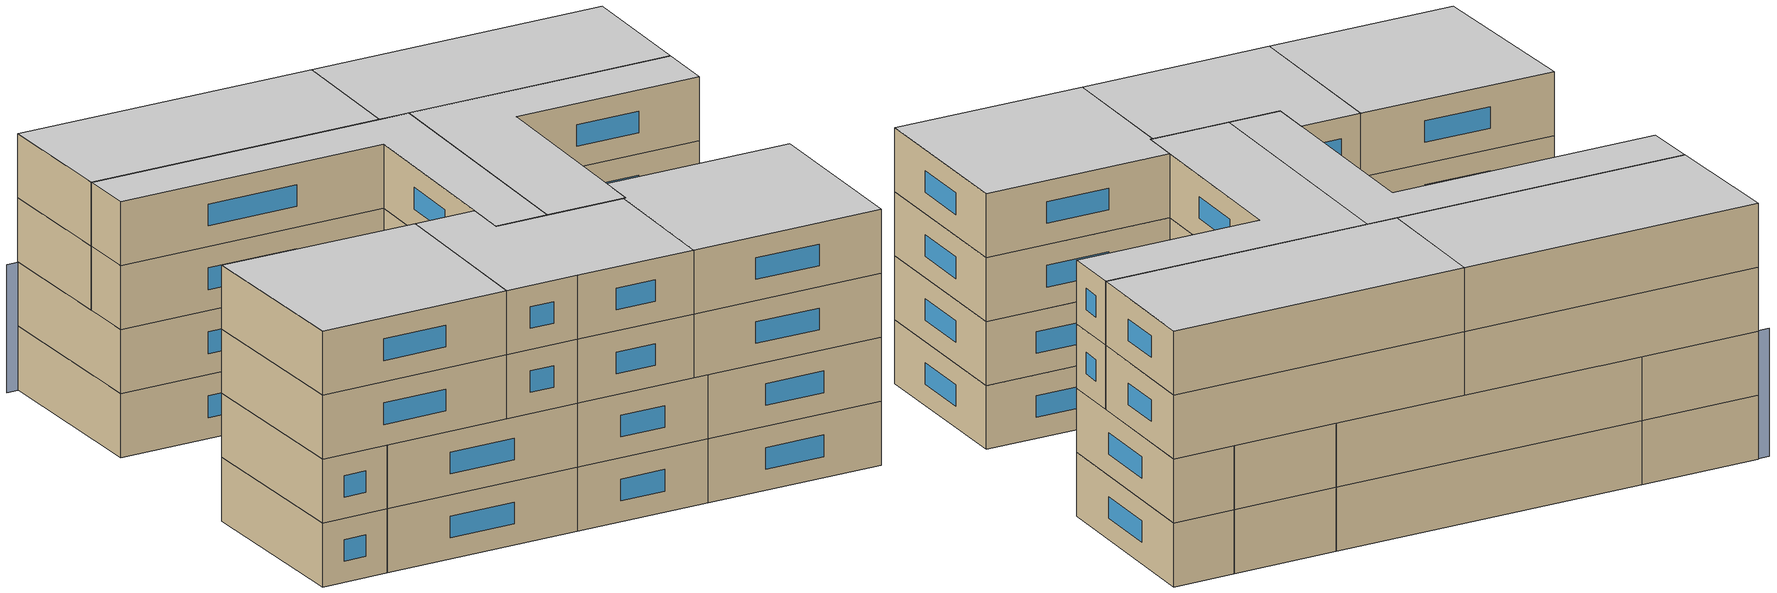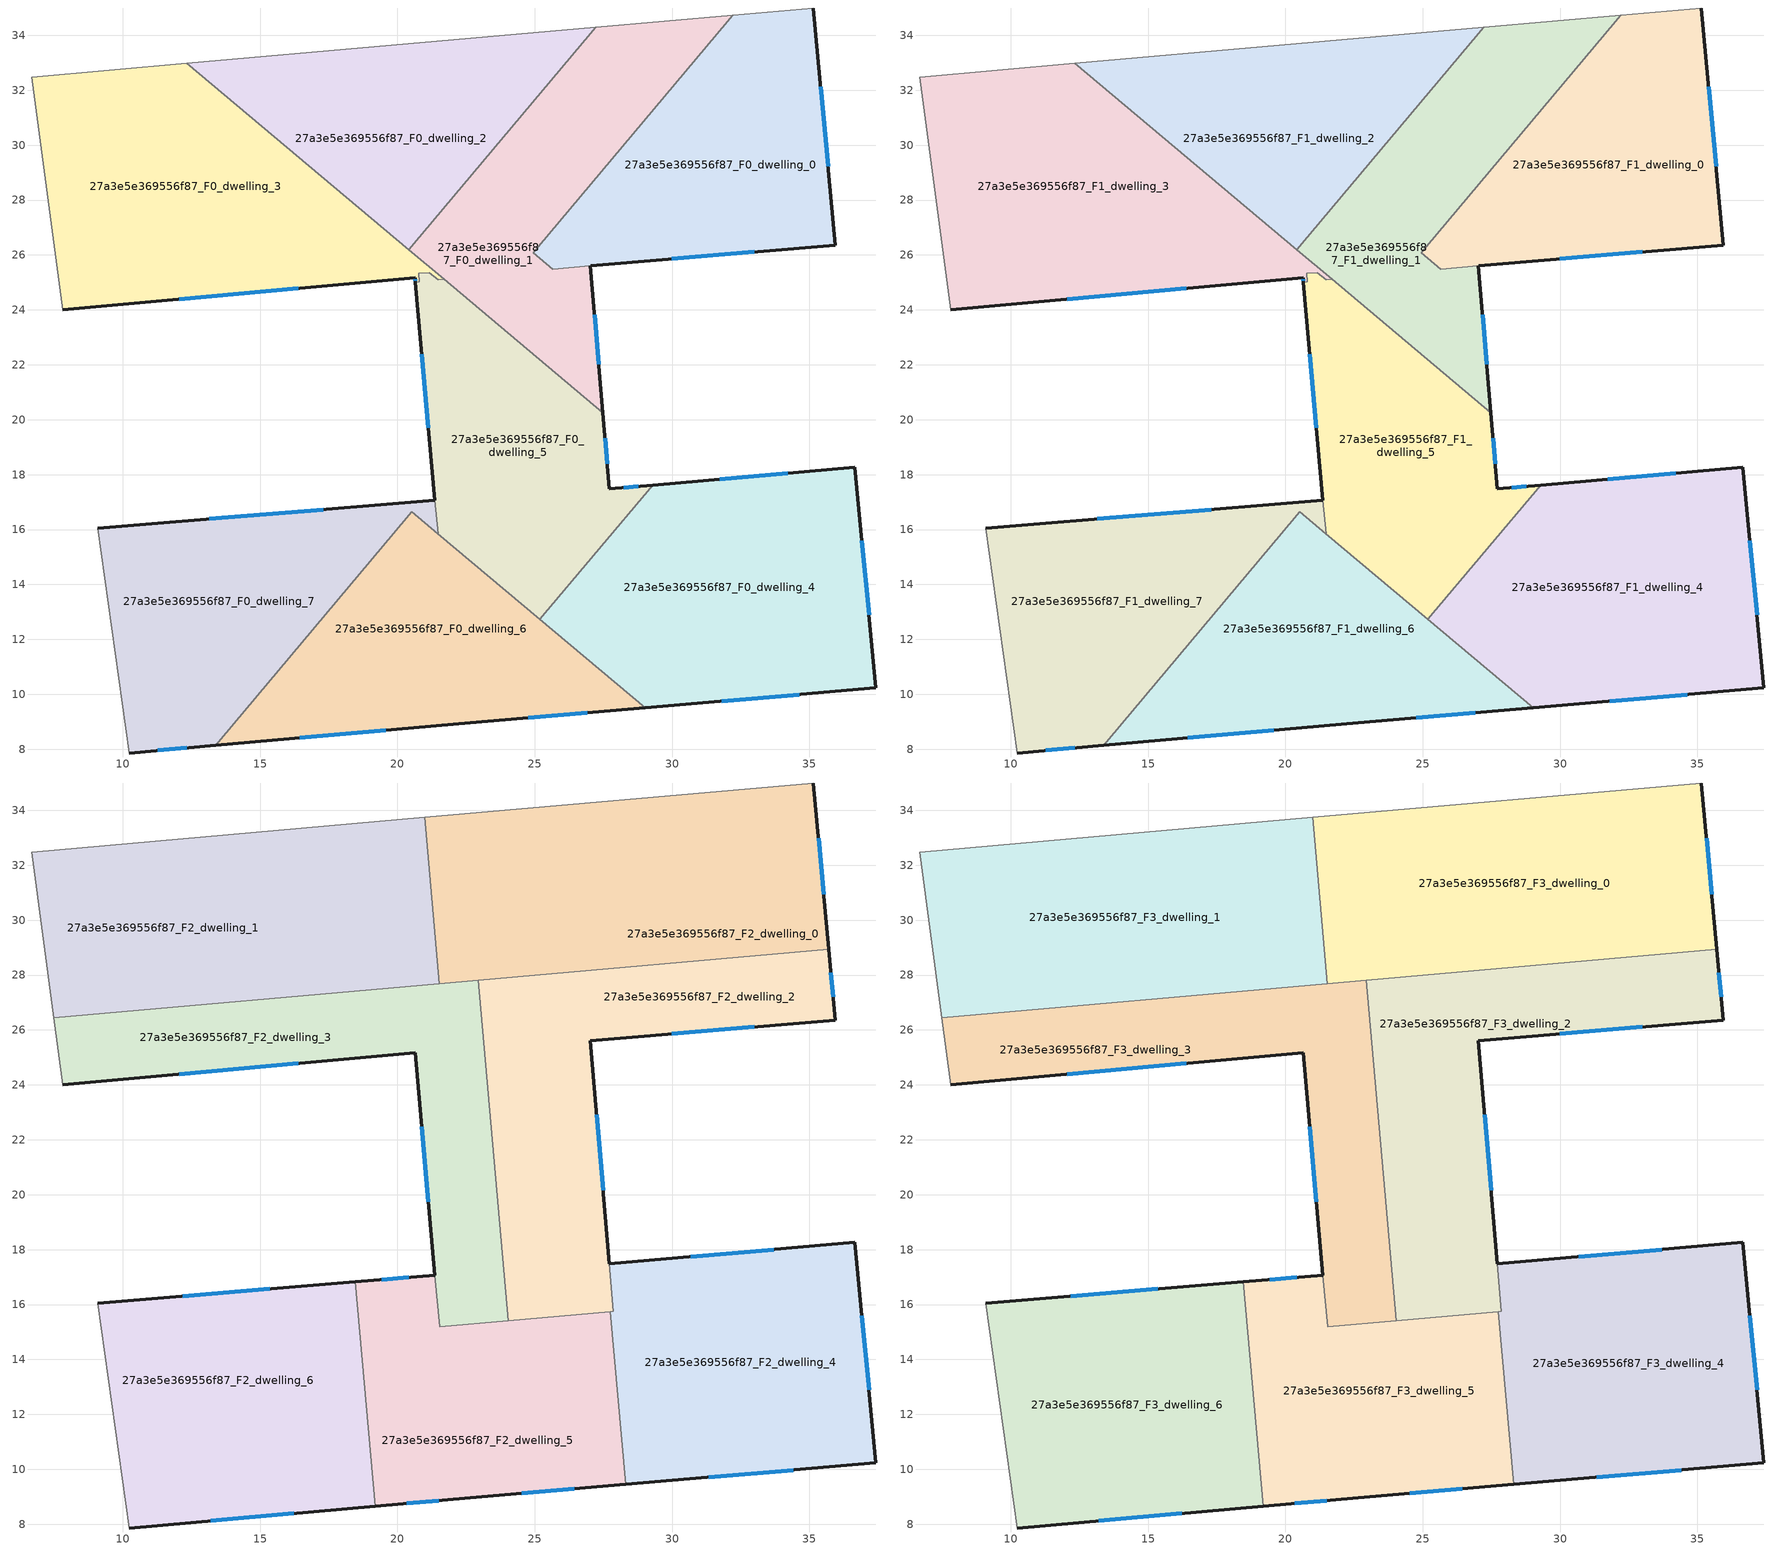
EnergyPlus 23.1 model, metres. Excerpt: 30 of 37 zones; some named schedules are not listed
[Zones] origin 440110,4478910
27a3e5e369556f87_F0_dwelling_0
 floor ground (EU_floor_Construction): 35.15,34.99 35.95,26.36 25.65,25.48 24.94,26.08 32.22,34.74 z0
 wall outside (EU_wall_Construction): 27.03,25.6 35.95,26.36 35.15,34.99 z0:3
 wall to 27a3e5e369556f87_F0_dwelling_1 (EU_wall_Construction): 32.22,34.74 24.94,26.08 25.65,25.48 27.03,25.6 z0:3
 wall adiabatic (EU_wall_Construction): 35.15,34.99 32.22,34.74 z0:3
 window (EU_Window_Construction): 35.68,29.22 35.41,32.13 / 29.99,25.85 32.99,26.11 z0.99:2.01
27a3e5e369556f87_F0_dwelling_1
 floor ground (EU_floor_Construction): 32.22,34.74 24.94,26.08 25.65,25.48 27.03,25.6 27.48,20.25 20.41,26.19 27.22,34.29 z0
 wall outside (EU_wall_Construction): 27.48,20.25 27.03,25.6 z0:3
 wall to 27a3e5e369556f87_F0_dwelling_2 (EU_wall_Construction): 27.22,34.29 20.41,26.19 z0:3
 wall adiabatic (EU_wall_Construction): 32.22,34.74 27.22,34.29 z0:3
 wall to 27a3e5e369556f87_F0_dwelling_5 (EU_wall_Construction): 21.7,25.11 27.48,20.25 z0:3
 wall to 27a3e5e369556f87_F0_dwelling_3 (EU_wall_Construction): 20.41,26.19 21.7,25.11 z0:3
 window (EU_Window_Construction): 27.33,22.02 27.18,23.83 z0.99:2.01
27a3e5e369556f87_F0_dwelling_2
 floor ground (EU_floor_Construction): 27.22,34.29 20.41,26.19 12.34,32.98 z0
 wall adiabatic (EU_wall_Construction): 27.22,34.29 12.34,32.98 z0:3
 wall to 27a3e5e369556f87_F0_dwelling_3 (EU_wall_Construction): 12.34,32.98 20.41,26.19 z0:3
27a3e5e369556f87_F0_dwelling_3
 floor ground (EU_floor_Construction): 21.16,25.36 20.78,25.33 20.8,25.03 20.65,25.01 20.64,25.16 7.81,24.01 6.67,32.48 12.34,32.98 21.7,25.11 21.49,25.09 z0
 wall outside (EU_wall_Construction): 7.81,24.01 20.64,25.16 20.65,25.01 z0:3
 wall to 27a3e5e369556f87_F0_dwelling_5 (EU_wall_Construction): 20.65,25.01 20.8,25.03 20.78,25.33 21.16,25.36 / 21.17,25.36 21.49,25.09 21.7,25.11 z0:3
 wall adiabatic (EU_wall_Construction): 12.34,32.98 6.67,32.48 7.81,24.01 z0:3
 window (EU_Window_Construction): 20.64,25.11 20.65,25.06 / 12.06,24.39 16.39,24.78 z0.99:2.01
27a3e5e369556f87_F0_dwelling_4
 floor ground (EU_floor_Construction): 36.66,18.26 37.43,10.23 29.02,9.51 25.18,12.73 29.29,17.62 z0
 wall outside (EU_wall_Construction): 29.02,9.51 37.43,10.23 36.66,18.26 29.3,17.62 z0:3
 wall to 27a3e5e369556f87_F0_dwelling_5 (EU_wall_Construction): 29.29,17.62 25.18,12.73 z0:3
 wall to 27a3e5e369556f87_F0_dwelling_6 (EU_wall_Construction): 25.18,12.73 29.02,9.51 z0:3
 window (EU_Window_Construction): 34.22,18.05 31.74,17.83 / 37.17,12.89 36.92,15.6 / 31.8,9.75 34.64,9.99 z0.99:2.01
27a3e5e369556f87_F0_dwelling_5
 floor ground (EU_floor_Construction): 27.48,20.25 27.72,17.48 29.29,17.62 25.18,12.73 21.48,15.85 21.36,17.07 20.65,25.01 20.8,25.03 20.78,25.33 21.17,25.36 21.49,25.09 21.7,25.11 z0
 wall outside (EU_wall_Construction): 20.65,25.01 21.36,17.07 / 29.29,17.62 27.72,17.48 27.48,20.25 z0:3
 wall to 27a3e5e369556f87_F0_dwelling_7 (EU_wall_Construction): 21.36,17.06 21.48,15.85 z0:3
 wall to 27a3e5e369556f87_F0_dwelling_6 (EU_wall_Construction): 21.48,15.85 25.18,12.73 z0:3
 window (EU_Window_Construction): 20.89,22.38 21.13,19.7 / 27.64,18.4 27.56,19.33 / 28.77,17.57 28.24,17.53 z0.99:2.01
27a3e5e369556f87_F0_dwelling_6
 floor ground (EU_floor_Construction): 29.02,9.51 22.65,8.96 13.38,8.14 20.52,16.64 21.48,15.85 z0
 wall outside (EU_wall_Construction): 13.38,8.14 22.65,8.96 29.02,9.51 z0:3
 wall to 27a3e5e369556f87_F0_dwelling_7 (EU_wall_Construction): 21.47,15.85 20.52,16.64 13.38,8.14 z0:3
 window (EU_Window_Construction): 24.76,9.14 26.91,9.33 / 16.45,8.41 19.57,8.69 z0.99:2.01
27a3e5e369556f87_F0_dwelling_7
 floor ground (EU_floor_Construction): 21.36,17.07 21.47,15.85 20.52,16.64 13.38,8.14 10.22,7.86 9.08,16.05 z0
 wall outside (EU_wall_Construction): 10.22,7.86 13.38,8.14 / 21.36,17.07 9.08,16.05 z0:3
 wall adiabatic (EU_wall_Construction): 9.08,16.05 10.22,7.86 z0:3
 window (EU_Window_Construction): 11.27,7.96 12.33,8.05 / 17.29,16.73 13.15,16.39 z0.99:2.01
27a3e5e369556f87_F1_dwelling_0
 floor to 27a3e5e369556f87_F0_dwelling_0 (EU_floor_Construction): 35.15,34.99 35.95,26.36 25.65,25.48 24.94,26.08 32.22,34.74 z3
 wall outside (EU_wall_Construction): 27.03,25.6 35.95,26.36 35.15,34.99 z3:6
 wall to 27a3e5e369556f87_F1_dwelling_1 (EU_wall_Construction): 32.22,34.74 24.94,26.08 25.65,25.48 27.03,25.6 z3:6
 wall adiabatic (EU_wall_Construction): 35.15,34.99 32.22,34.74 z3:6
 window (EU_Window_Construction): 35.68,29.22 35.41,32.13 / 29.99,25.85 32.99,26.11 z3.99:5.01
27a3e5e369556f87_F1_dwelling_1
 floor to 27a3e5e369556f87_F0_dwelling_1 (EU_floor_Construction): 32.22,34.74 24.94,26.08 25.65,25.48 27.03,25.6 27.48,20.25 20.41,26.19 27.22,34.29 z3
 wall outside (EU_wall_Construction): 27.48,20.25 27.03,25.6 z3:6
 wall to 27a3e5e369556f87_F1_dwelling_2 (EU_wall_Construction): 27.22,34.29 20.41,26.19 z3:6
 wall adiabatic (EU_wall_Construction): 32.22,34.74 27.22,34.29 z3:6
 wall to 27a3e5e369556f87_F1_dwelling_5 (EU_wall_Construction): 21.7,25.11 27.48,20.25 z3:6
 wall to 27a3e5e369556f87_F1_dwelling_3 (EU_wall_Construction): 20.41,26.19 21.7,25.11 z3:6
 window (EU_Window_Construction): 27.33,22.02 27.18,23.83 z3.99:5.01
27a3e5e369556f87_F1_dwelling_2
 floor to 27a3e5e369556f87_F0_dwelling_2 (EU_floor_Construction): 27.22,34.29 20.41,26.19 12.34,32.98 z3
 wall adiabatic (EU_wall_Construction): 27.22,34.29 12.34,32.98 z3:6
 wall to 27a3e5e369556f87_F1_dwelling_3 (EU_wall_Construction): 12.34,32.98 20.41,26.19 z3:6
27a3e5e369556f87_F1_dwelling_3
 floor to 27a3e5e369556f87_F0_dwelling_3 (EU_floor_Construction): 21.16,25.36 20.78,25.33 20.8,25.03 20.65,25.01 20.64,25.16 7.81,24.01 6.67,32.48 12.34,32.98 21.7,25.11 21.49,25.09 z3
 wall outside (EU_wall_Construction): 7.81,24.01 20.64,25.16 20.65,25.01 z3:6
 wall to 27a3e5e369556f87_F1_dwelling_5 (EU_wall_Construction): 20.65,25.01 20.8,25.03 20.78,25.33 21.16,25.36 / 21.17,25.36 21.49,25.09 21.7,25.11 z3:6
 wall adiabatic (EU_wall_Construction): 12.34,32.98 6.67,32.48 7.81,24.01 z3:6
 window (EU_Window_Construction): 20.64,25.11 20.65,25.06 / 12.06,24.39 16.39,24.78 z3.99:5.01
27a3e5e369556f87_F1_dwelling_4
 floor to 27a3e5e369556f87_F0_dwelling_4 (EU_floor_Construction): 36.66,18.26 37.43,10.23 29.02,9.51 25.18,12.73 29.3,17.62 z3
 wall outside (EU_wall_Construction): 29.02,9.51 37.43,10.23 36.66,18.26 29.3,17.62 z3:6
 wall to 27a3e5e369556f87_F1_dwelling_5 (EU_wall_Construction): 29.29,17.62 25.18,12.73 z3:6
 wall to 27a3e5e369556f87_F1_dwelling_6 (EU_wall_Construction): 25.18,12.73 29.02,9.51 z3:6
 window (EU_Window_Construction): 34.22,18.05 31.74,17.83 / 37.17,12.89 36.92,15.6 / 31.8,9.75 34.64,9.99 z3.99:5.01
 ceiling adiabatic (EU_roof_Construction): 28.25,10.15 27.76,15.74 27.71,15.74 25.18,12.73 z6
27a3e5e369556f87_F1_dwelling_5
 floor to 27a3e5e369556f87_F0_dwelling_5 (EU_floor_Construction): 27.48,20.25 27.72,17.48 29.29,17.62 25.18,12.73 21.48,15.85 21.36,17.07 20.65,25.01 20.8,25.03 20.78,25.33 21.17,25.36 21.49,25.09 21.7,25.11 z3
 wall outside (EU_wall_Construction): 20.65,25.01 21.36,17.07 / 29.29,17.62 27.72,17.48 27.48,20.25 z3:6
 wall to 27a3e5e369556f87_F1_dwelling_7 (EU_wall_Construction): 21.36,17.06 21.48,15.85 z3:6
 wall to 27a3e5e369556f87_F1_dwelling_6 (EU_wall_Construction): 21.48,15.85 25.18,12.73 z3:6
 window (EU_Window_Construction): 20.89,22.38 21.13,19.7 / 27.64,18.4 27.56,19.33 / 28.77,17.57 28.24,17.53 z3.99:5.01
 ceiling adiabatic (EU_roof_Construction): 25.18,12.73 27.71,15.73 22.19,15.25 z6
27a3e5e369556f87_F1_dwelling_6
 floor to 27a3e5e369556f87_F0_dwelling_6 (EU_floor_Construction): 29.02,9.51 22.65,8.96 13.38,8.14 20.52,16.64 21.48,15.85 z3
 wall outside (EU_wall_Construction): 13.38,8.14 22.65,8.96 29.02,9.51 z3:6
 wall to 27a3e5e369556f87_F1_dwelling_7 (EU_wall_Construction): 21.47,15.85 20.52,16.64 13.38,8.14 z3:6
 window (EU_Window_Construction): 24.76,9.14 26.91,9.33 / 16.45,8.41 19.57,8.69 z3.99:5.01
 ceiling adiabatic (EU_roof_Construction): 19.19,8.66 18.68,14.45 13.38,8.14 z6
27a3e5e369556f87_F1_dwelling_7
 floor to 27a3e5e369556f87_F0_dwelling_7 (EU_floor_Construction): 21.36,17.07 21.47,15.85 20.52,16.64 13.38,8.14 10.22,7.86 9.08,16.05 z3
 wall outside (EU_wall_Construction): 10.22,7.86 13.38,8.14 / 21.36,17.07 9.08,16.05 z3:6
 wall adiabatic (EU_wall_Construction): 9.08,16.05 10.22,7.86 z3:6
 window (EU_Window_Construction): 11.27,7.96 12.33,8.05 / 17.29,16.73 13.15,16.39 z3.99:5.01
27a3e5e369556f87_F2_dwelling_0
 floor to 27a3e5e369556f87_F1_dwelling_0 (EU_floor_Construction): 35.15,34.99 35.71,28.93 26.67,28.14 32.22,34.73 z6
 floor to 27a3e5e369556f87_F1_dwelling_1 (EU_floor_Construction): 32.22,34.73 26.67,28.14 21.68,27.7 27.22,34.29 z6
 floor to 27a3e5e369556f87_F1_dwelling_2 (EU_floor_Construction): 27.22,34.29 21.68,27.7 21.52,27.68 20.99,33.74 z6
 wall outside (EU_wall_Construction): 35.71,28.93 35.15,34.99 z6:9
 wall to 27a3e5e369556f87_F2_dwelling_1 (EU_wall_Construction): 20.99,33.74 21.52,27.68 z6:9
 wall adiabatic (EU_wall_Construction): 35.15,34.99 20.99,33.74 z6:9
 wall to 27a3e5e369556f87_F2_dwelling_2 (EU_wall_Construction): 22.95,27.81 35.71,28.93 z6:9
 wall to 27a3e5e369556f87_F2_dwelling_3 (EU_wall_Construction): 21.52,27.68 22.95,27.81 z6:9
 window (EU_Window_Construction): 35.52,30.94 35.34,32.99 z6.99:8.01
27a3e5e369556f87_F2_dwelling_1
 floor to 27a3e5e369556f87_F1_dwelling_3 (EU_floor_Construction): 18.91,27.45 7.48,26.44 6.67,32.48 12.34,32.98 z6
 floor to 27a3e5e369556f87_F1_dwelling_2 (EU_floor_Construction): 20.99,33.74 21.52,27.68 18.91,27.45 12.34,32.98 z6
 wall adiabatic (EU_wall_Construction): 20.99,33.74 6.67,32.48 7.48,26.44 z6:9
 wall to 27a3e5e369556f87_F2_dwelling_3 (EU_wall_Construction): 7.48,26.44 21.52,27.68 z6:9
27a3e5e369556f87_F2_dwelling_2
 floor to 27a3e5e369556f87_F1_dwelling_1 (EU_floor_Construction): 26.67,28.14 24.94,26.08 25.65,25.48 27.03,25.6 27.48,20.25 23.3,23.76 22.95,27.81 z6
 floor to 27a3e5e369556f87_F1_dwelling_0 (EU_floor_Construction): 35.71,28.93 35.95,26.36 25.65,25.48 24.94,26.08 26.67,28.14 z6
 floor to 27a3e5e369556f87_F1_dwelling_5 (EU_floor_Construction): 27.48,20.25 27.85,15.9 27.71,15.73 24.04,15.41 23.3,23.76 z6
 floor to 27a3e5e369556f87_F1_dwelling_4 (EU_floor_Construction): 27.85,15.9 27.86,15.75 27.71,15.73 z6
 wall outside (EU_wall_Construction): 27.72,17.48 27.03,25.6 35.95,26.36 35.71,28.93 z6:9
 wall to 27a3e5e369556f87_F2_dwelling_3 (EU_wall_Construction): 22.95,27.81 24.04,15.41 z6:9
 wall to 27a3e5e369556f87_F2_dwelling_5 (EU_wall_Construction): 24.04,15.41 27.76,15.74 z6:9
 wall to 27a3e5e369556f87_F2_dwelling_4 (EU_wall_Construction): 27.76,15.74 27.86,15.75 27.72,17.48 z6:9
 window (EU_Window_Construction): 35.87,27.21 35.79,28.08 / 29.98,25.85 32.99,26.11 / 27.49,20.17 27.26,22.91 z6.99:8.01
27a3e5e369556f87_F2_dwelling_3
 floor to 27a3e5e369556f87_F1_dwelling_2 (EU_floor_Construction): 21.68,27.7 20.41,26.19 18.91,27.45 z6
 floor to 27a3e5e369556f87_F1_dwelling_3 (EU_floor_Construction): 21.16,25.36 20.78,25.33 20.8,25.03 20.65,25.01 20.64,25.16 7.81,24.01 7.48,26.44 18.91,27.45 21.7,25.11 21.49,25.09 z6
 floor to 27a3e5e369556f87_F1_dwelling_5 (EU_floor_Construction): 23.3,23.76 24.04,15.41 22.19,15.25 21.48,15.85 21.36,17.07 20.65,25.01 20.8,25.03 20.78,25.33 21.17,25.36 21.49,25.09 21.7,25.11 z6
 floor to 27a3e5e369556f87_F1_dwelling_1 (EU_floor_Construction): 22.95,27.81 23.3,23.76 20.41,26.19 21.68,27.7 z6
 floor to 27a3e5e369556f87_F1_dwelling_6 (EU_floor_Construction): 22.19,15.25 21.54,15.19 21.48,15.85 z6
 wall outside (EU_wall_Construction): 7.81,24.01 20.64,25.16 21.36,17.07 z6:9
 wall adiabatic (EU_wall_Construction): 7.48,26.44 7.81,24.01 z6:9
 wall to 27a3e5e369556f87_F2_dwelling_5 (EU_wall_Construction): 21.36,17.06 21.54,15.19 24.04,15.41 z6:9
 window (EU_Window_Construction): 20.88,22.48 21.12,19.75 / 12.06,24.39 16.39,24.78 z6.99:8.01
27a3e5e369556f87_F2_dwelling_4
 floor to 27a3e5e369556f87_F1_dwelling_4 (EU_floor_Construction): 36.66,18.26 37.43,10.23 29.02,9.51 28.25,10.15 27.76,15.74 27.86,15.75 27.85,15.9 29.3,17.62 z6
 floor to 27a3e5e369556f87_F1_dwelling_5 (EU_floor_Construction): 29.29,17.62 27.85,15.9 27.72,17.48 z6
 floor to 27a3e5e369556f87_F1_dwelling_6 (EU_floor_Construction): 29.02,9.51 28.31,9.45 28.25,10.15 z6
 wall outside (EU_wall_Construction): 28.31,9.45 37.43,10.23 36.66,18.26 27.72,17.48 z6:9
 wall to 27a3e5e369556f87_F2_dwelling_5 (EU_wall_Construction): 27.76,15.74 28.31,9.45 z6:9
 window (EU_Window_Construction): 33.7,18 30.68,17.74 / 37.17,12.89 36.92,15.6 / 31.33,9.71 34.41,9.97 z6.99:8.01
27a3e5e369556f87_F2_dwelling_5
 floor to 27a3e5e369556f87_F1_dwelling_6 (EU_floor_Construction): 22.19,15.25 28.25,10.15 28.31,9.45 22.65,8.96 19.19,8.66 18.68,14.45 20.52,16.64 21.48,15.85 21.54,15.19 z6
 floor adiabatic (EU_floor_Construction): 27.76,15.74 28.25,10.15 22.19,15.25 z6
 floor to 27a3e5e369556f87_F1_dwelling_7 (EU_floor_Construction): 21.36,17.06 21.47,15.85 20.52,16.64 18.68,14.45 18.47,16.83 z6
 wall outside (EU_wall_Construction): 19.19,8.66 22.65,8.96 28.31,9.45 / 21.37,17.07 18.47,16.83 z6:9
 wall to 27a3e5e369556f87_F2_dwelling_6 (EU_wall_Construction): 18.47,16.83 19.19,8.66 z6:9
 window (EU_Window_Construction): 24.52,9.12 26.43,9.29 / 20.34,8.76 21.5,8.86 / 20.41,16.99 19.43,16.91 z6.99:8.01
27a3e5e369556f87_F2_dwelling_6
 floor to 27a3e5e369556f87_F1_dwelling_7 (EU_floor_Construction): 18.46,16.83 18.68,14.45 13.38,8.14 10.22,7.86 9.08,16.05 z6
 floor adiabatic (EU_floor_Construction): 18.68,14.45 19.19,8.66 13.38,8.14 z6
 wall outside (EU_wall_Construction): 18.46,16.83 9.08,16.05 / 10.22,7.86 19.19,8.66 z6:9
 wall adiabatic (EU_wall_Construction): 9.08,16.05 10.22,7.86 z6:9
 window (EU_Window_Construction): 15.35,16.57 12.19,16.31 / 13.2,8.13 16.22,8.39 z6.99:8.01
27a3e5e369556f87_F3_dwelling_0
 floor to 27a3e5e369556f87_F2_dwelling_0 (EU_floor_Construction): 35.15,34.99 35.71,28.93 21.52,27.68 20.99,33.74 z9
 wall outside (EU_wall_Construction): 35.71,28.93 35.15,34.99 z9:12
 wall to 27a3e5e369556f87_F3_dwelling_1 (EU_wall_Construction): 20.99,33.74 21.52,27.68 z9:12
 wall adiabatic (EU_wall_Construction): 35.15,34.99 20.99,33.74 z9:12
 wall to 27a3e5e369556f87_F3_dwelling_2 (EU_wall_Construction): 22.95,27.81 35.71,28.93 z9:12
 wall to 27a3e5e369556f87_F3_dwelling_3 (EU_wall_Construction): 21.52,27.68 22.95,27.81 z9:12
 window (EU_Window_Construction): 35.52,30.94 35.34,32.99 z9.99:11.01
 ceiling to 27a3e5e369556f87_F4_dwelling_0 (EU_floor_Construction): 35.71,28.93 35.15,34.99 20.99,33.74 21.52,27.68 z12
27a3e5e369556f87_F3_dwelling_1
 floor to 27a3e5e369556f87_F2_dwelling_1 (EU_floor_Construction): 20.99,33.74 21.52,27.68 7.48,26.44 6.67,32.48 z9
 wall adiabatic (EU_wall_Construction): 20.99,33.74 6.67,32.48 7.48,26.44 z9:12
 wall to 27a3e5e369556f87_F3_dwelling_3 (EU_wall_Construction): 7.48,26.44 21.52,27.68 z9:12
 ceiling to 27a3e5e369556f87_F4_dwelling_1 (EU_floor_Construction): 21.52,27.68 20.99,33.74 6.67,32.48 7.48,26.44 z12
27a3e5e369556f87_F3_dwelling_2
 floor to 27a3e5e369556f87_F2_dwelling_2 (EU_floor_Construction): 35.71,28.93 35.95,26.36 27.03,25.6 27.86,15.75 24.04,15.41 22.95,27.81 z9
 wall outside (EU_wall_Construction): 27.72,17.48 27.03,25.6 35.95,26.36 35.71,28.93 z9:12
 wall to 27a3e5e369556f87_F3_dwelling_3 (EU_wall_Construction): 22.95,27.81 24.04,15.41 z9:12
 wall to 27a3e5e369556f87_F3_dwelling_5 (EU_wall_Construction): 24.04,15.41 27.76,15.74 z9:12
 wall to 27a3e5e369556f87_F3_dwelling_4 (EU_wall_Construction): 27.76,15.74 27.86,15.75 27.72,17.48 z9:12
 window (EU_Window_Construction): 35.87,27.21 35.79,28.08 / 29.98,25.85 32.99,26.11 / 27.49,20.17 27.26,22.91 z9.99:11.01
 ceiling to 27a3e5e369556f87_F4_dwelling_2 (EU_floor_Construction): 27.86,15.75 27.03,25.6 35.95,26.36 35.71,28.93 22.95,27.81 24.04,15.41 z12
27a3e5e369556f87_F3_dwelling_3
 floor to 27a3e5e369556f87_F2_dwelling_3 (EU_floor_Construction): 22.95,27.81 24.04,15.41 21.54,15.19 21.36,17.07 20.64,25.16 7.81,24.01 7.48,26.44 z9
 wall outside (EU_wall_Construction): 7.81,24.01 20.64,25.16 21.36,17.07 z9:12
 wall adiabatic (EU_wall_Construction): 7.48,26.44 7.81,24.01 z9:12
 wall to 27a3e5e369556f87_F3_dwelling_5 (EU_wall_Construction): 21.36,17.06 21.54,15.19 24.04,15.41 z9:12
 window (EU_Window_Construction): 20.88,22.48 21.12,19.75 / 12.06,24.39 16.39,24.78 z9.99:11.01
 ceiling to 27a3e5e369556f87_F4_dwelling_3 (EU_floor_Construction): 24.04,15.41 22.95,27.81 7.48,26.44 7.81,24.01 20.64,25.16 21.36,17.07 21.54,15.19 z12
27a3e5e369556f87_F3_dwelling_4
 floor to 27a3e5e369556f87_F2_dwelling_4 (EU_floor_Construction): 36.66,18.26 37.43,10.23 28.31,9.45 27.76,15.74 27.86,15.75 27.72,17.48 z9
 wall outside (EU_wall_Construction): 28.31,9.45 37.43,10.23 36.66,18.26 27.72,17.48 z9:12
 wall to 27a3e5e369556f87_F3_dwelling_5 (EU_wall_Construction): 27.76,15.74 28.31,9.45 z9:12
 window (EU_Window_Construction): 33.7,18 30.68,17.74 / 37.17,12.89 36.92,15.6 / 31.33,9.71 34.41,9.97 z9.99:11.01
 ceiling to 27a3e5e369556f87_F4_dwelling_4 (EU_floor_Construction): 37.43,10.23 36.66,18.26 27.72,17.48 27.86,15.75 27.76,15.74 28.31,9.45 z12
27a3e5e369556f87_F3_dwelling_5
 floor to 27a3e5e369556f87_F2_dwelling_5 (EU_floor_Construction): 27.76,15.74 28.31,9.45 22.65,8.96 19.19,8.66 18.47,16.83 21.37,17.07 21.54,15.19 z9
 wall outside (EU_wall_Construction): 19.19,8.66 22.65,8.96 28.31,9.45 / 21.37,17.07 18.47,16.83 z9:12
 wall to 27a3e5e369556f87_F3_dwelling_6 (EU_wall_Construction): 18.47,16.83 19.19,8.66 z9:12
 window (EU_Window_Construction): 24.52,9.12 26.43,9.29 / 20.34,8.76 21.5,8.86 / 20.41,16.99 19.43,16.91 z9.99:11.01
 ceiling to 27a3e5e369556f87_F4_dwelling_5 (EU_floor_Construction): 28.31,9.45 27.76,15.74 21.54,15.19 21.37,17.07 18.47,16.83 19.19,8.66 22.65,8.96 z12
27a3e5e369556f87_F3_dwelling_6
 floor to 27a3e5e369556f87_F2_dwelling_6 (EU_floor_Construction): 18.46,16.83 19.19,8.66 10.22,7.86 9.08,16.05 z9
 wall outside (EU_wall_Construction): 18.46,16.83 9.08,16.05 / 10.22,7.86 19.19,8.66 z9:12
 wall adiabatic (EU_wall_Construction): 9.08,16.05 10.22,7.86 z9:12
 window (EU_Window_Construction): 15.35,16.57 12.19,16.31 / 13.2,8.13 16.22,8.39 z9.99:11.01
 ceiling to 27a3e5e369556f87_F4_dwelling_6 (EU_floor_Construction): 19.19,8.66 18.46,16.83 9.08,16.05 10.22,7.86 z12
shading: 35.15,34.99 6.11,32.37 z0:6
[Building]
EU S2 Campaign: North Axis=0; Terrain=City; Solar Distribution=FullExterior
[Site:Location]
Madrid: Latitude=40.5; Longitude=-3.5; Time Zone=1; Elevation=609
[SizingPeriod:WeatherFileDays]
AnnualSizingPeriod: Begin Month=1; Begin Day of Month=1; End Month=12; End Day of Month=31; Day of Week for Start Day=Monday; Use Weather File Daylight Saving Period=No; Use Weather File Rain and Snow Indicators=No
[MATERIAL]
EU_InternalMass_Material: Roughness=MediumRough; Thickness=0.1; Conductivity=1; Density=1800; Specific Heat=900; Thermal Absorptance=0.9; Solar Absorptance=0.7; Visible Absorptance=0.7
[MATERIAL:NOMASS] Roughness=MediumRough; Thermal Absorptance=0.9; Solar Absorptance=0.7; Visible Absorptance=0.7
Name | Thermal Resistance
EU_wall_NoMass | 0.609216
EU_roof_NoMass | 0.513268
EU_floor_NoMass | 0.568163
[WINDOWMATERIAL:SIMPLEGLAZINGSYSTEM]
EU_Window_SimpleGlazing: UFactor=5.50606; Solar Heat Gain Coefficient=0.85; Visible Transmittance=0.85
[CONSTRUCTION]
EU_wall_Construction: EU_wall_NoMass
EU_roof_Construction: EU_roof_NoMass
EU_floor_Construction: EU_floor_NoMass
EU_InternalMass_Construction: EU_InternalMass_Material
EU_Window_Construction: EU_Window_SimpleGlazing
[ZONE] Type=1; Multiplier=1; Ceiling Height=autocalculate; Floor Area=autocalculate; Part of Total Floor Area=Yes
Name | Volume
27a3e5e369556f87_F0_dwelling_0; 27a3e5e369556f87_F1_dwelling_0 | 188.265
27a3e5e369556f87_F2_dwelling_0; 27a3e5e369556f87_F3_dwelling_0 | 259.756
27a3e5e369556f87_F0_dwelling_1; 27a3e5e369556f87_F1_dwelling_1 | 170.434
27a3e5e369556f87_F2_dwelling_1; 27a3e5e369556f87_F3_dwelling_1 | 259.769
27a3e5e369556f87_F0_dwelling_2; 27a3e5e369556f87_F1_dwelling_2 | 167.552
27a3e5e369556f87_F2_dwelling_2; 27a3e5e369556f87_F3_dwelling_2 | 212.949
27a3e5e369556f87_F0_dwelling_3; 27a3e5e369556f87_F1_dwelling_3 | 248.999
27a3e5e369556f87_F2_dwelling_3; 27a3e5e369556f87_F3_dwelling_3 | 189.025
27a3e5e369556f87_F0_dwelling_4 | 239.465
27a3e5e369556f87_F1_dwelling_4 | 239.441
27a3e5e369556f87_F2_dwelling_4; 27a3e5e369556f87_F3_dwelling_4 | 219.978
27a3e5e369556f87_F0_dwelling_5; 27a3e5e369556f87_F1_dwelling_5 | 172.383
27a3e5e369556f87_F2_dwelling_5; 27a3e5e369556f87_F3_dwelling_5 | 189.708
27a3e5e369556f87_F0_dwelling_6; 27a3e5e369556f87_F1_dwelling_6 | 184.63
27a3e5e369556f87_F2_dwelling_6; 27a3e5e369556f87_F3_dwelling_6 | 227.367
27a3e5e369556f87_F0_dwelling_7; 27a3e5e369556f87_F1_dwelling_7 | 186.91
[INTERNALMASS] Construction=EU_InternalMass_Construction
Name | Zone or ZoneList | Surface Area
27a3e5e369556f87_F0_dwelling_0_EU_InternalMass | 27a3e5e369556f87_F0_dwelling_0 | 62.7549
27a3e5e369556f87_F0_dwelling_1_EU_InternalMass | 27a3e5e369556f87_F0_dwelling_1 | 56.8113
27a3e5e369556f87_F0_dwelling_2_EU_InternalMass | 27a3e5e369556f87_F0_dwelling_2 | 55.8483
27a3e5e369556f87_F0_dwelling_3_EU_InternalMass | 27a3e5e369556f87_F0_dwelling_3 | 82.9997
27a3e5e369556f87_F0_dwelling_4_EU_InternalMass | 27a3e5e369556f87_F0_dwelling_4 | 79.8212
27a3e5e369556f87_F0_dwelling_5_EU_InternalMass | 27a3e5e369556f87_F0_dwelling_5 | 57.4669
27a3e5e369556f87_F0_dwelling_6_EU_InternalMass | 27a3e5e369556f87_F0_dwelling_6 | 61.5383
27a3e5e369556f87_F0_dwelling_7_EU_InternalMass | 27a3e5e369556f87_F0_dwelling_7 | 62.3145
27a3e5e369556f87_F1_dwelling_0_EU_InternalMass | 27a3e5e369556f87_F1_dwelling_0 | 62.7549
27a3e5e369556f87_F1_dwelling_1_EU_InternalMass | 27a3e5e369556f87_F1_dwelling_1 | 56.8113
27a3e5e369556f87_F1_dwelling_2_EU_InternalMass | 27a3e5e369556f87_F1_dwelling_2 | 55.8483
27a3e5e369556f87_F1_dwelling_3_EU_InternalMass | 27a3e5e369556f87_F1_dwelling_3 | 82.9997
27a3e5e369556f87_F1_dwelling_4_EU_InternalMass | 27a3e5e369556f87_F1_dwelling_4 | 79.8212
27a3e5e369556f87_F1_dwelling_5_EU_InternalMass | 27a3e5e369556f87_F1_dwelling_5 | 57.4669
27a3e5e369556f87_F1_dwelling_6_EU_InternalMass | 27a3e5e369556f87_F1_dwelling_6 | 61.5383
27a3e5e369556f87_F1_dwelling_7_EU_InternalMass | 27a3e5e369556f87_F1_dwelling_7 | 62.3145
27a3e5e369556f87_F2_dwelling_0_EU_InternalMass | 27a3e5e369556f87_F2_dwelling_0 | 86.5853
27a3e5e369556f87_F2_dwelling_1_EU_InternalMass | 27a3e5e369556f87_F2_dwelling_1 | 86.5896
27a3e5e369556f87_F2_dwelling_2_EU_InternalMass | 27a3e5e369556f87_F2_dwelling_2 | 71.0101
27a3e5e369556f87_F2_dwelling_3_EU_InternalMass | 27a3e5e369556f87_F2_dwelling_3 | 63.0038
27a3e5e369556f87_F2_dwelling_4_EU_InternalMass | 27a3e5e369556f87_F2_dwelling_4 | 73.3273
27a3e5e369556f87_F2_dwelling_5_EU_InternalMass | 27a3e5e369556f87_F2_dwelling_5 | 63.2363
27a3e5e369556f87_F2_dwelling_6_EU_InternalMass | 27a3e5e369556f87_F2_dwelling_6 | 75.8064
27a3e5e369556f87_F3_dwelling_0_EU_InternalMass | 27a3e5e369556f87_F3_dwelling_0 | 86.5853
27a3e5e369556f87_F3_dwelling_1_EU_InternalMass | 27a3e5e369556f87_F3_dwelling_1 | 86.5896
27a3e5e369556f87_F3_dwelling_2_EU_InternalMass | 27a3e5e369556f87_F3_dwelling_2 | 71.0101
27a3e5e369556f87_F3_dwelling_3_EU_InternalMass | 27a3e5e369556f87_F3_dwelling_3 | 63.0038
27a3e5e369556f87_F3_dwelling_4_EU_InternalMass | 27a3e5e369556f87_F3_dwelling_4 | 73.3273
27a3e5e369556f87_F3_dwelling_5_EU_InternalMass | 27a3e5e369556f87_F3_dwelling_5 | 63.2363
27a3e5e369556f87_F3_dwelling_6_EU_InternalMass | 27a3e5e369556f87_F3_dwelling_6 | 75.8064
[OTHEREQUIPMENT] Fuel Type=Electricity; Design Level Calculation Method=Watts/Area; Power per Zone Floor Area=1; Fraction Latent=0; Fraction Radiant=0; Fraction Lost=0; Carbon Dioxide Generation Rate=0; EndUse Subcategory=EU_Step8_InternalGains
Name | Zone or ZoneList or Space or SpaceList | Schedule
EU_Step8_InternalGain_27a3e5e369556f87_F0_dwelling_0_f000 | 27a3e5e369556f87_F0_dwelling_0 | EU_Step8_GainSchedule_27a3e5e369556f87_F0_dwelling_0_f000
EU_Step8_InternalGain_27a3e5e369556f87_F0_dwelling_1_f000 | 27a3e5e369556f87_F0_dwelling_1 | EU_Step8_GainSchedule_27a3e5e369556f87_F0_dwelling_1_f000
EU_Step8_InternalGain_27a3e5e369556f87_F0_dwelling_2_f000 | 27a3e5e369556f87_F0_dwelling_2 | EU_Step8_GainSchedule_27a3e5e369556f87_F0_dwelling_2_f000
EU_Step8_InternalGain_27a3e5e369556f87_F0_dwelling_3_f000 | 27a3e5e369556f87_F0_dwelling_3 | EU_Step8_GainSchedule_27a3e5e369556f87_F0_dwelling_3_f000
EU_Step8_InternalGain_27a3e5e369556f87_F0_dwelling_4_f000 | 27a3e5e369556f87_F0_dwelling_4 | EU_Step8_GainSchedule_27a3e5e369556f87_F0_dwelling_4_f000
EU_Step8_InternalGain_27a3e5e369556f87_F0_dwelling_5_f000 | 27a3e5e369556f87_F0_dwelling_5 | EU_Step8_GainSchedule_27a3e5e369556f87_F0_dwelling_5_f000
EU_Step8_InternalGain_27a3e5e369556f87_F0_dwelling_6_f000 | 27a3e5e369556f87_F0_dwelling_6 | EU_Step8_GainSchedule_27a3e5e369556f87_F0_dwelling_6_f000
EU_Step8_InternalGain_27a3e5e369556f87_F0_dwelling_7_f000 | 27a3e5e369556f87_F0_dwelling_7 | EU_Step8_GainSchedule_27a3e5e369556f87_F0_dwelling_7_f000
EU_Step8_InternalGain_27a3e5e369556f87_F1_dwelling_0_f000 | 27a3e5e369556f87_F1_dwelling_0 | EU_Step8_GainSchedule_27a3e5e369556f87_F1_dwelling_0_f000
EU_Step8_InternalGain_27a3e5e369556f87_F1_dwelling_1_f000 | 27a3e5e369556f87_F1_dwelling_1 | EU_Step8_GainSchedule_27a3e5e369556f87_F1_dwelling_1_f000
EU_Step8_InternalGain_27a3e5e369556f87_F1_dwelling_2_f000 | 27a3e5e369556f87_F1_dwelling_2 | EU_Step8_GainSchedule_27a3e5e369556f87_F1_dwelling_2_f000
EU_Step8_InternalGain_27a3e5e369556f87_F1_dwelling_3_f000 | 27a3e5e369556f87_F1_dwelling_3 | EU_Step8_GainSchedule_27a3e5e369556f87_F1_dwelling_3_f000
EU_Step8_InternalGain_27a3e5e369556f87_F1_dwelling_4_f000 | 27a3e5e369556f87_F1_dwelling_4 | EU_Step8_GainSchedule_27a3e5e369556f87_F1_dwelling_4_f000
EU_Step8_InternalGain_27a3e5e369556f87_F1_dwelling_5_f000 | 27a3e5e369556f87_F1_dwelling_5 | EU_Step8_GainSchedule_27a3e5e369556f87_F1_dwelling_5_f000
EU_Step8_InternalGain_27a3e5e369556f87_F1_dwelling_6_f000 | 27a3e5e369556f87_F1_dwelling_6 | EU_Step8_GainSchedule_27a3e5e369556f87_F1_dwelling_6_f000
EU_Step8_InternalGain_27a3e5e369556f87_F1_dwelling_7_f000 | 27a3e5e369556f87_F1_dwelling_7 | EU_Step8_GainSchedule_27a3e5e369556f87_F1_dwelling_7_f000
EU_Step8_InternalGain_27a3e5e369556f87_F2_dwelling_0_f000 | 27a3e5e369556f87_F2_dwelling_0 | EU_Step8_GainSchedule_27a3e5e369556f87_F2_dwelling_0_f000
EU_Step8_InternalGain_27a3e5e369556f87_F2_dwelling_1_f000 | 27a3e5e369556f87_F2_dwelling_1 | EU_Step8_GainSchedule_27a3e5e369556f87_F2_dwelling_1_f000
EU_Step8_InternalGain_27a3e5e369556f87_F2_dwelling_2_f000 | 27a3e5e369556f87_F2_dwelling_2 | EU_Step8_GainSchedule_27a3e5e369556f87_F2_dwelling_2_f000
EU_Step8_InternalGain_27a3e5e369556f87_F2_dwelling_3_f000 | 27a3e5e369556f87_F2_dwelling_3 | EU_Step8_GainSchedule_27a3e5e369556f87_F2_dwelling_3_f000
EU_Step8_InternalGain_27a3e5e369556f87_F2_dwelling_4_f000 | 27a3e5e369556f87_F2_dwelling_4 | EU_Step8_GainSchedule_27a3e5e369556f87_F2_dwelling_4_f000
EU_Step8_InternalGain_27a3e5e369556f87_F2_dwelling_5_f000 | 27a3e5e369556f87_F2_dwelling_5 | EU_Step8_GainSchedule_27a3e5e369556f87_F2_dwelling_5_f000
EU_Step8_InternalGain_27a3e5e369556f87_F2_dwelling_6_f000 | 27a3e5e369556f87_F2_dwelling_6 | EU_Step8_GainSchedule_27a3e5e369556f87_F2_dwelling_6_f000
EU_Step8_InternalGain_27a3e5e369556f87_F3_dwelling_0_f000 | 27a3e5e369556f87_F3_dwelling_0 | EU_Step8_GainSchedule_27a3e5e369556f87_F3_dwelling_0_f000
EU_Step8_InternalGain_27a3e5e369556f87_F3_dwelling_1_f000 | 27a3e5e369556f87_F3_dwelling_1 | EU_Step8_GainSchedule_27a3e5e369556f87_F3_dwelling_1_f000
EU_Step8_InternalGain_27a3e5e369556f87_F3_dwelling_2_f000 | 27a3e5e369556f87_F3_dwelling_2 | EU_Step8_GainSchedule_27a3e5e369556f87_F3_dwelling_2_f000
EU_Step8_InternalGain_27a3e5e369556f87_F3_dwelling_3_f000 | 27a3e5e369556f87_F3_dwelling_3 | EU_Step8_GainSchedule_27a3e5e369556f87_F3_dwelling_3_f000
EU_Step8_InternalGain_27a3e5e369556f87_F3_dwelling_4_f000 | 27a3e5e369556f87_F3_dwelling_4 | EU_Step8_GainSchedule_27a3e5e369556f87_F3_dwelling_4_f000
EU_Step8_InternalGain_27a3e5e369556f87_F3_dwelling_5_f000 | 27a3e5e369556f87_F3_dwelling_5 | EU_Step8_GainSchedule_27a3e5e369556f87_F3_dwelling_5_f000
EU_Step8_InternalGain_27a3e5e369556f87_F3_dwelling_6_f000 | 27a3e5e369556f87_F3_dwelling_6 | EU_Step8_GainSchedule_27a3e5e369556f87_F3_dwelling_6_f000
[ZONEVENTILATION:DESIGNFLOWRATE] Schedule=EU_AlwaysOn; Design Flow Rate Calculation Method=AirChanges/Hour; Air Changes per Hour=0.752966; Ventilation Type=Natural; Fan Pressure Rise=0; Fan Total Efficiency=1; Constant Term Coefficient=1; Temperature Term Coefficient=0; Velocity Term Coefficient=0; Velocity Squared Term Coefficient=0; Minimum Indoor Temperature=-100; Maximum Indoor Temperature=100; Delta Temperature=-100; Minimum Outdoor Temperature=-100; Maximum Outdoor Temperature=100; Maximum Wind Speed=40
Name | Zone or ZoneList or Space or SpaceList
EU_ConstantAir_27a3e5e369556f87_F0_dwelling_0 | 27a3e5e369556f87_F0_dwelling_0
EU_ConstantAir_27a3e5e369556f87_F0_dwelling_1 | 27a3e5e369556f87_F0_dwelling_1
EU_ConstantAir_27a3e5e369556f87_F0_dwelling_2 | 27a3e5e369556f87_F0_dwelling_2
EU_ConstantAir_27a3e5e369556f87_F0_dwelling_3 | 27a3e5e369556f87_F0_dwelling_3
EU_ConstantAir_27a3e5e369556f87_F0_dwelling_4 | 27a3e5e369556f87_F0_dwelling_4
EU_ConstantAir_27a3e5e369556f87_F0_dwelling_5 | 27a3e5e369556f87_F0_dwelling_5
EU_ConstantAir_27a3e5e369556f87_F0_dwelling_6 | 27a3e5e369556f87_F0_dwelling_6
EU_ConstantAir_27a3e5e369556f87_F0_dwelling_7 | 27a3e5e369556f87_F0_dwelling_7
EU_ConstantAir_27a3e5e369556f87_F1_dwelling_0 | 27a3e5e369556f87_F1_dwelling_0
EU_ConstantAir_27a3e5e369556f87_F1_dwelling_1 | 27a3e5e369556f87_F1_dwelling_1
EU_ConstantAir_27a3e5e369556f87_F1_dwelling_2 | 27a3e5e369556f87_F1_dwelling_2
EU_ConstantAir_27a3e5e369556f87_F1_dwelling_3 | 27a3e5e369556f87_F1_dwelling_3
EU_ConstantAir_27a3e5e369556f87_F1_dwelling_4 | 27a3e5e369556f87_F1_dwelling_4
EU_ConstantAir_27a3e5e369556f87_F1_dwelling_5 | 27a3e5e369556f87_F1_dwelling_5
EU_ConstantAir_27a3e5e369556f87_F1_dwelling_6 | 27a3e5e369556f87_F1_dwelling_6
EU_ConstantAir_27a3e5e369556f87_F1_dwelling_7 | 27a3e5e369556f87_F1_dwelling_7
EU_ConstantAir_27a3e5e369556f87_F2_dwelling_0 | 27a3e5e369556f87_F2_dwelling_0
EU_ConstantAir_27a3e5e369556f87_F2_dwelling_1 | 27a3e5e369556f87_F2_dwelling_1
EU_ConstantAir_27a3e5e369556f87_F2_dwelling_2 | 27a3e5e369556f87_F2_dwelling_2
EU_ConstantAir_27a3e5e369556f87_F2_dwelling_3 | 27a3e5e369556f87_F2_dwelling_3
EU_ConstantAir_27a3e5e369556f87_F2_dwelling_4 | 27a3e5e369556f87_F2_dwelling_4
EU_ConstantAir_27a3e5e369556f87_F2_dwelling_5 | 27a3e5e369556f87_F2_dwelling_5
EU_ConstantAir_27a3e5e369556f87_F2_dwelling_6 | 27a3e5e369556f87_F2_dwelling_6
EU_ConstantAir_27a3e5e369556f87_F3_dwelling_0 | 27a3e5e369556f87_F3_dwelling_0
EU_ConstantAir_27a3e5e369556f87_F3_dwelling_1 | 27a3e5e369556f87_F3_dwelling_1
EU_ConstantAir_27a3e5e369556f87_F3_dwelling_2 | 27a3e5e369556f87_F3_dwelling_2
EU_ConstantAir_27a3e5e369556f87_F3_dwelling_3 | 27a3e5e369556f87_F3_dwelling_3
EU_ConstantAir_27a3e5e369556f87_F3_dwelling_4 | 27a3e5e369556f87_F3_dwelling_4
EU_ConstantAir_27a3e5e369556f87_F3_dwelling_5 | 27a3e5e369556f87_F3_dwelling_5
EU_ConstantAir_27a3e5e369556f87_F3_dwelling_6 | 27a3e5e369556f87_F3_dwelling_6
[HVACTEMPLATE:ZONE:IDEALLOADSAIRSYSTEM] System Availability Schedule=EU_AlwaysOn; Maximum Heating Supply Air Temperature=50; Minimum Cooling Supply Air Temperature=13; Maximum Heating Supply Air Humidity Ratio=0.0156; Minimum Cooling Supply Air Humidity Ratio=0.0077; Heating Limit=NoLimit; Cooling Limit=NoLimit; Heating Availability Schedule=EU_AlwaysOn; Cooling Availability Schedule=EU_CoolingOff; Dehumidification Control Type=ConstantSensibleHeatRatio; Cooling Sensible Heat Ratio=0.7; Dehumidification Setpoint=60; Humidification Control Type=None; Humidification Setpoint=30; Outdoor Air Method=None; Outdoor Air Flow Rate per Person=0.00944; Outdoor Air Flow Rate per Zone Floor Area=0; Outdoor Air Flow Rate per Zone=0; Demand Controlled Ventilation Type=None; Outdoor Air Economizer Type=NoEconomizer; Heat Recovery Type=None; Sensible Heat Recovery Effectiveness=0.7; Latent Heat Recovery Effectiveness=0.65
Name | Template Thermostat
27a3e5e369556f87_F0_dwelling_0 | EU_HeatOnly_27a3e5e369556f87_F0_dwelling_0
27a3e5e369556f87_F0_dwelling_1 | EU_HeatOnly_27a3e5e369556f87_F0_dwelling_1
27a3e5e369556f87_F0_dwelling_2 | EU_HeatOnly_27a3e5e369556f87_F0_dwelling_2
27a3e5e369556f87_F0_dwelling_3 | EU_HeatOnly_27a3e5e369556f87_F0_dwelling_3
27a3e5e369556f87_F0_dwelling_4 | EU_HeatOnly_27a3e5e369556f87_F0_dwelling_4
27a3e5e369556f87_F0_dwelling_5 | EU_HeatOnly_27a3e5e369556f87_F0_dwelling_5
27a3e5e369556f87_F0_dwelling_6 | EU_HeatOnly_27a3e5e369556f87_F0_dwelling_6
27a3e5e369556f87_F0_dwelling_7 | EU_HeatOnly_27a3e5e369556f87_F0_dwelling_7
27a3e5e369556f87_F1_dwelling_0 | EU_HeatOnly_27a3e5e369556f87_F1_dwelling_0
27a3e5e369556f87_F1_dwelling_1 | EU_HeatOnly_27a3e5e369556f87_F1_dwelling_1
27a3e5e369556f87_F1_dwelling_2 | EU_HeatOnly_27a3e5e369556f87_F1_dwelling_2
27a3e5e369556f87_F1_dwelling_3 | EU_HeatOnly_27a3e5e369556f87_F1_dwelling_3
27a3e5e369556f87_F1_dwelling_4 | EU_HeatOnly_27a3e5e369556f87_F1_dwelling_4
27a3e5e369556f87_F1_dwelling_5 | EU_HeatOnly_27a3e5e369556f87_F1_dwelling_5
27a3e5e369556f87_F1_dwelling_6 | EU_HeatOnly_27a3e5e369556f87_F1_dwelling_6
27a3e5e369556f87_F1_dwelling_7 | EU_HeatOnly_27a3e5e369556f87_F1_dwelling_7
27a3e5e369556f87_F2_dwelling_0 | EU_HeatOnly_27a3e5e369556f87_F2_dwelling_0
27a3e5e369556f87_F2_dwelling_1 | EU_HeatOnly_27a3e5e369556f87_F2_dwelling_1
27a3e5e369556f87_F2_dwelling_2 | EU_HeatOnly_27a3e5e369556f87_F2_dwelling_2
27a3e5e369556f87_F2_dwelling_3 | EU_HeatOnly_27a3e5e369556f87_F2_dwelling_3
27a3e5e369556f87_F2_dwelling_4 | EU_HeatOnly_27a3e5e369556f87_F2_dwelling_4
27a3e5e369556f87_F2_dwelling_5 | EU_HeatOnly_27a3e5e369556f87_F2_dwelling_5
27a3e5e369556f87_F2_dwelling_6 | EU_HeatOnly_27a3e5e369556f87_F2_dwelling_6
27a3e5e369556f87_F3_dwelling_0 | EU_HeatOnly_27a3e5e369556f87_F3_dwelling_0
27a3e5e369556f87_F3_dwelling_1 | EU_HeatOnly_27a3e5e369556f87_F3_dwelling_1
27a3e5e369556f87_F3_dwelling_2 | EU_HeatOnly_27a3e5e369556f87_F3_dwelling_2
27a3e5e369556f87_F3_dwelling_3 | EU_HeatOnly_27a3e5e369556f87_F3_dwelling_3
27a3e5e369556f87_F3_dwelling_4 | EU_HeatOnly_27a3e5e369556f87_F3_dwelling_4
27a3e5e369556f87_F3_dwelling_5 | EU_HeatOnly_27a3e5e369556f87_F3_dwelling_5
27a3e5e369556f87_F3_dwelling_6 | EU_HeatOnly_27a3e5e369556f87_F3_dwelling_6
[SIZING:ZONE] Zone Cooling Design Supply Air Temperature Input Method=SupplyAirTemperature; Zone Cooling Design Supply Air Temperature=13; Zone Heating Design Supply Air Temperature Input Method=SupplyAirTemperature; Zone Heating Design Supply Air Temperature=50; Zone Cooling Design Supply Air Humidity Ratio=0.008; Zone Heating Design Supply Air Humidity Ratio=0.008; Cooling Design Air Flow Method=DesignDay; Cooling Design Air Flow Rate=0; Cooling Minimum Air Flow per Zone Floor Area=0.000762; Cooling Minimum Air Flow=0; Cooling Minimum Air Flow Fraction=0.2; Heating Design Air Flow Method=DesignDay; Heating Design Air Flow Rate=0; Heating Maximum Air Flow per Zone Floor Area=0.002032; Heating Maximum Air Flow=0.141576; Heating Maximum Air Flow Fraction=0.3; Account for Dedicated Outdoor Air System=No; Dedicated Outdoor Air System Control Strategy=NeutralSupplyAir; Dedicated Outdoor Air Low Setpoint Temperature for Design=autosize; Dedicated Outdoor Air High Setpoint Temperature for Design=autosize; Zone Load Sizing Method=Sensible Load Only No Latent Load; Zone Latent Cooling Design Supply Air Humidity Ratio Input Method=HumidityRatioDifference; Zone Cooling Design Supply Air Humidity Ratio Difference=0.005; Zone Latent Heating Design Supply Air Humidity Ratio Input Method=HumidityRatioDifference; Zone Humidification Design Supply Air Humidity Ratio Difference=0.005
27a3e5e369556f87_F0_dwelling_0; 27a3e5e369556f87_F0_dwelling_1; 27a3e5e369556f87_F0_dwelling_2; 27a3e5e369556f87_F0_dwelling_3; 27a3e5e369556f87_F0_dwelling_4; 27a3e5e369556f87_F0_dwelling_5; 27a3e5e369556f87_F0_dwelling_6; 27a3e5e369556f87_F0_dwelling_7; 27a3e5e369556f87_F1_dwelling_0; 27a3e5e369556f87_F1_dwelling_1; 27a3e5e369556f87_F1_dwelling_2; 27a3e5e369556f87_F1_dwelling_3; 27a3e5e369556f87_F1_dwelling_4; 27a3e5e369556f87_F1_dwelling_5; 27a3e5e369556f87_F1_dwelling_6; 27a3e5e369556f87_F1_dwelling_7; 27a3e5e369556f87_F2_dwelling_0; 27a3e5e369556f87_F2_dwelling_1; 27a3e5e369556f87_F2_dwelling_2; 27a3e5e369556f87_F2_dwelling_3; 27a3e5e369556f87_F2_dwelling_4; 27a3e5e369556f87_F2_dwelling_5; 27a3e5e369556f87_F2_dwelling_6; 27a3e5e369556f87_F3_dwelling_0; 27a3e5e369556f87_F3_dwelling_1; 27a3e5e369556f87_F3_dwelling_2; 27a3e5e369556f87_F3_dwelling_3; 27a3e5e369556f87_F3_dwelling_4; 27a3e5e369556f87_F3_dwelling_5; 27a3e5e369556f87_F3_dwelling_6
[SCHEDULE:FILE] Column Number=1; Rows to Skip at Top=0; Number of Hours of Data=8760; Column Separator=Comma; Interpolate to Timestep=No; Minutes per Item=60; Adjust Schedule for Daylight Savings=Yes
Name | File
EU_Step8_GainSchedule_27a3e5e369556f87_F0_dwelling_0_f000 | ../../schedules/27a3e5e369556f87/27a3e5e369556f87_F0_dwelling_0_f000_gain.csv
EU_Step8_GainSchedule_27a3e5e369556f87_F0_dwelling_1_f000 | ../../schedules/27a3e5e369556f87/27a3e5e369556f87_F0_dwelling_1_f000_gain.csv
EU_Step8_GainSchedule_27a3e5e369556f87_F0_dwelling_2_f000 | ../../schedules/27a3e5e369556f87/27a3e5e369556f87_F0_dwelling_2_f000_gain.csv
EU_Step8_GainSchedule_27a3e5e369556f87_F0_dwelling_3_f000 | ../../schedules/27a3e5e369556f87/27a3e5e369556f87_F0_dwelling_3_f000_gain.csv
EU_Step8_GainSchedule_27a3e5e369556f87_F0_dwelling_4_f000 | ../../schedules/27a3e5e369556f87/27a3e5e369556f87_F0_dwelling_4_f000_gain.csv
EU_Step8_GainSchedule_27a3e5e369556f87_F0_dwelling_5_f000 | ../../schedules/27a3e5e369556f87/27a3e5e369556f87_F0_dwelling_5_f000_gain.csv
EU_Step8_GainSchedule_27a3e5e369556f87_F0_dwelling_6_f000 | ../../schedules/27a3e5e369556f87/27a3e5e369556f87_F0_dwelling_6_f000_gain.csv
EU_Step8_GainSchedule_27a3e5e369556f87_F0_dwelling_7_f000 | ../../schedules/27a3e5e369556f87/27a3e5e369556f87_F0_dwelling_7_f000_gain.csv
EU_Step8_GainSchedule_27a3e5e369556f87_F1_dwelling_0_f000 | ../../schedules/27a3e5e369556f87/27a3e5e369556f87_F1_dwelling_0_f000_gain.csv
EU_Step8_GainSchedule_27a3e5e369556f87_F1_dwelling_1_f000 | ../../schedules/27a3e5e369556f87/27a3e5e369556f87_F1_dwelling_1_f000_gain.csv
EU_Step8_GainSchedule_27a3e5e369556f87_F1_dwelling_2_f000 | ../../schedules/27a3e5e369556f87/27a3e5e369556f87_F1_dwelling_2_f000_gain.csv
EU_Step8_GainSchedule_27a3e5e369556f87_F1_dwelling_3_f000 | ../../schedules/27a3e5e369556f87/27a3e5e369556f87_F1_dwelling_3_f000_gain.csv
EU_Step8_GainSchedule_27a3e5e369556f87_F1_dwelling_4_f000 | ../../schedules/27a3e5e369556f87/27a3e5e369556f87_F1_dwelling_4_f000_gain.csv
EU_Step8_GainSchedule_27a3e5e369556f87_F1_dwelling_5_f000 | ../../schedules/27a3e5e369556f87/27a3e5e369556f87_F1_dwelling_5_f000_gain.csv
EU_Step8_GainSchedule_27a3e5e369556f87_F1_dwelling_6_f000 | ../../schedules/27a3e5e369556f87/27a3e5e369556f87_F1_dwelling_6_f000_gain.csv
EU_Step8_GainSchedule_27a3e5e369556f87_F1_dwelling_7_f000 | ../../schedules/27a3e5e369556f87/27a3e5e369556f87_F1_dwelling_7_f000_gain.csv
